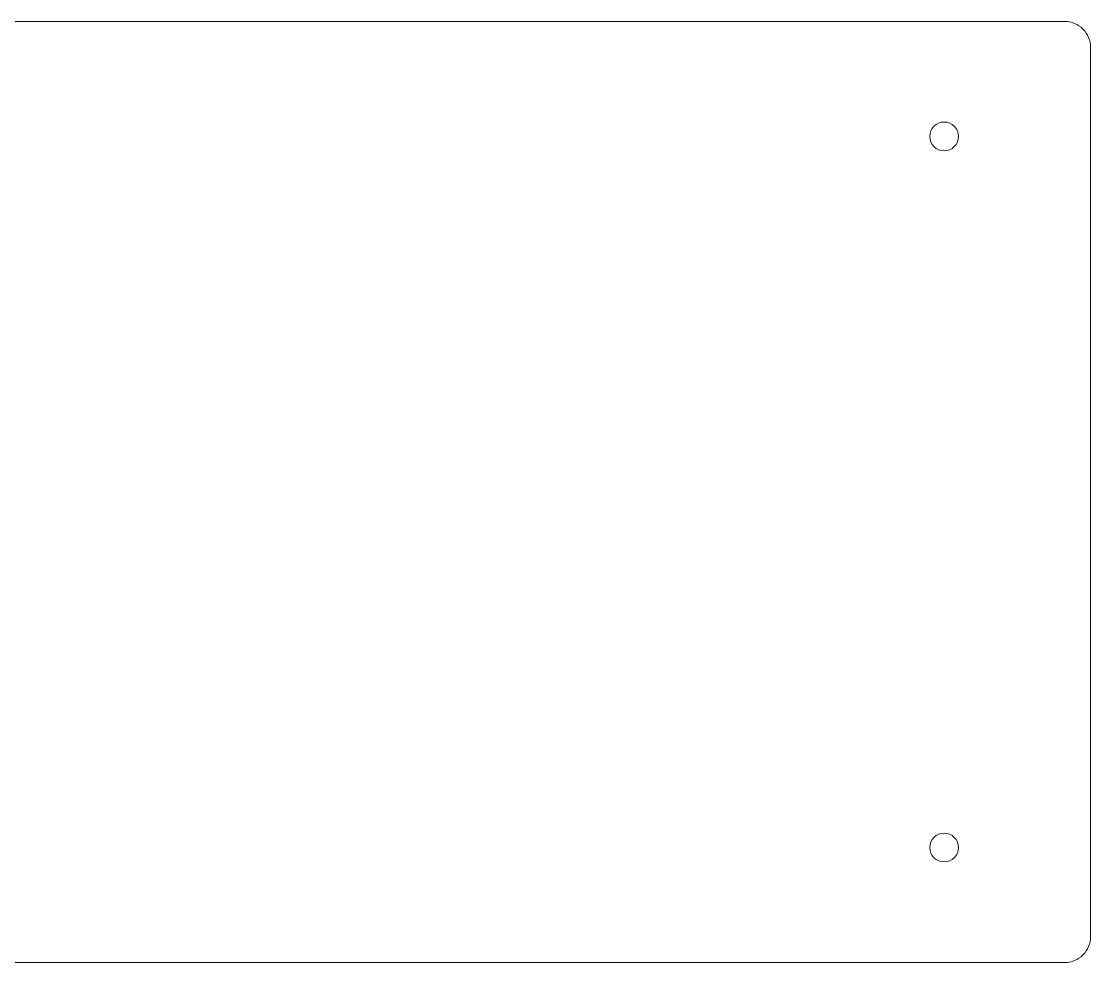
# Model space of a CAD drawing. Header units: centimetres. Extents: x 33 to 211, y -118 to 32.
# Drawn here: x 53.44 to 73.88, y -41.05 to -23.05 of the extents above; entities that cross this region are included whole.
import ezdxf

# ---------------------------------------------------------------- set-up
doc = ezdxf.new("R2010")
doc.units = ezdxf.units.CM
doc.header["$MEASUREMENT"] = 0
doc.layers.add('Layer 1', color=7, linetype='Continuous')

msp = doc.modelspace()

# ---------------------------------------------------------------- linework, layer by layer
at = {"layer": 'Layer 1', "lineweight": 9}
for points, knots in [([(33.88173, -23.54637), (33.88173, -23.54637), (33.88173, -40.54637), (33.88173, -40.54637), (33.88182, -40.67906), (33.93461, -40.80629), (34.0285, -40.90006), (34.12238, -40.99382), (34.24904, -41.04646), (34.38173, -41.04637), (34.38173, -41.04637), (73.38173, -41.04637), (73.38173, -41.04637), (73.51442, -41.04629), (73.64165, -40.9935), (73.73542, -40.89961), (73.82919, -40.80572), (73.88182, -40.67906), (73.88173, -40.54637), (73.88173, -40.54637), (73.88173, -23.54637), (73.88173, -23.54637), (73.88165, -23.41368), (73.82886, -23.28646), (73.73497, -23.19269), (73.64108, -23.09892), (73.51442, -23.04629), (73.38173, -23.04637), (73.38173, -23.04637), (34.38173, -23.04637), (34.38173, -23.04637), (34.24904, -23.04646), (34.12182, -23.09925), (34.02805, -23.19313), (33.93428, -23.28702), (33.88165, -23.41368), (33.88173, -23.54637)], [0, 0, 0, 0, 0.08333333, 0.08333333, 0.08333333, 0.16666667, 0.16666667, 0.16666667, 0.25, 0.25, 0.25, 0.33333333, 0.33333333, 0.33333333, 0.41666667, 0.41666667, 0.41666667, 0.5, 0.5, 0.5, 0.58333333, 0.58333333, 0.58333333, 0.66666667, 0.66666667, 0.66666667, 0.75, 0.75, 0.75, 0.83333333, 0.83333333, 0.83333333, 0.91666667, 0.91666667, 0.91666667, 1, 1, 1, 1]), ([(71.35673, -25.24637), (71.35673, -25.09449), (71.23361, -24.97137), (71.08173, -24.97137), (70.92986, -24.97137), (70.80673, -25.09449), (70.80673, -25.24637), (70.80673, -25.39825), (70.92985, -25.52137), (71.08173, -25.52137), (71.23361, -25.52137), (71.35673, -25.39825), (71.35673, -25.24637)], [0, 0, 0, 0, 0.25, 0.25, 0.25, 0.5, 0.5, 0.5, 0.75, 0.75, 0.75, 1, 1, 1, 1]), ([(71.35673, -38.84637), (71.35673, -38.69449), (71.23361, -38.57137), (71.08173, -38.57137), (70.92986, -38.57137), (70.80673, -38.69449), (70.80673, -38.84637), (70.80673, -38.99825), (70.92985, -39.12137), (71.08173, -39.12137), (71.23361, -39.12137), (71.35673, -38.99825), (71.35673, -38.84637)], [0, 0, 0, 0, 0.25, 0.25, 0.25, 0.5, 0.5, 0.5, 0.75, 0.75, 0.75, 1, 1, 1, 1])]:
    msp.add_open_spline(points, degree=3, knots=knots, dxfattribs=at)

doc.saveas('drawing.dxf')
